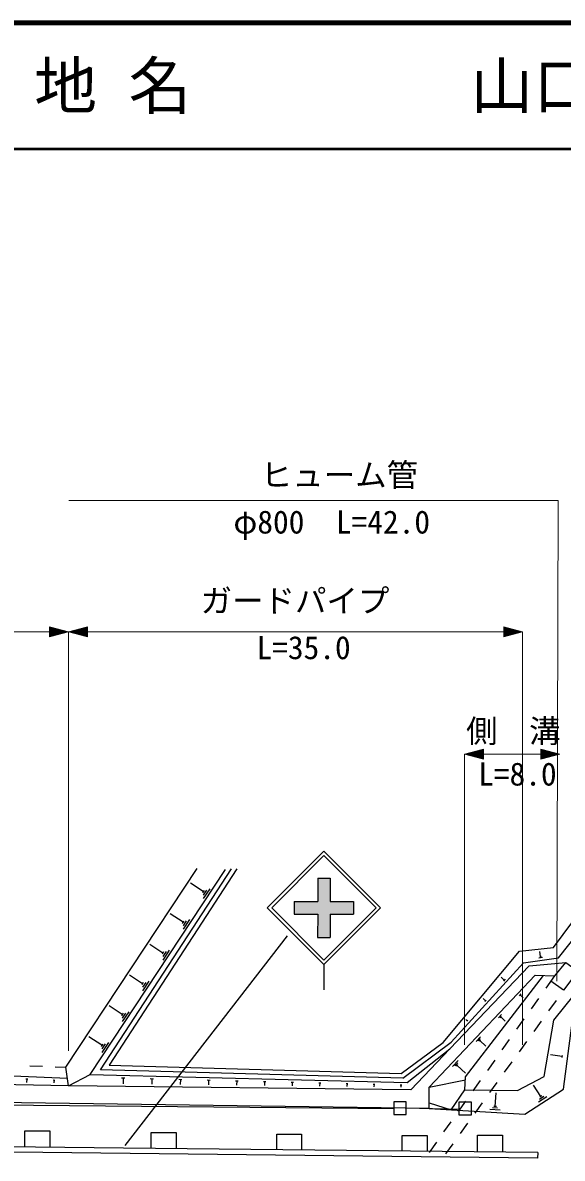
# Model space of a CAD drawing. Units: millimetres, scale not verified. Extents: x 40000 to 680000, y 20000 to 380000.
# Drawn here: x 369470 to 412333, y 289897 to 380000 of the extents above; entities that cross this region are included whole.
import ezdxf
from ezdxf.enums import TextEntityAlignment as Align

# ---------------------------------------------------------------- set-up
doc = ezdxf.new("R2010")
doc.units = ezdxf.units.MM
doc.header["$LTSCALE"] = 1000
for name, color, linetype, lineweight in [('M-BGD', 7, 'Continuous', 25), ('M-BMK-ROW', 30, 'Continuous', 25), ('M-STR-HTXT', 7, 'Continuous', 13), ('M-STR-STRC', 7, 'Continuous', 25), ('M-STR-STRD', 7, 'Continuous', 25), ('M-TTL', 2, 'Continuous', 140), ('M-TTL-LINE', 7, 'Continuous', 50)]:
    doc.layers.add(name, color=color, linetype=linetype, lineweight=lineweight)
doc.layers.add('M-TTL-TXT', color=7, linetype='Continuous')
doc.styles.add('ＭＳ ゴシック', font='')
doc.styles.get('ＭＳ ゴシック').set_extended_font_data('MS Gothic')

msp = doc.modelspace()

# ---------------------------------------------------------------- hatches: boundary and pattern name
at = {"layer": 'M-STR-STRC'}
msp.add_hatch(color=256, dxfattribs=at).paths.add_polyline_path([(391040, 310274), (392901, 310274), (392902, 312134), (393902, 312133), (393901, 310274), (395760, 310274), (395760, 309274), (393901, 309274), (393900, 307413), (392900, 307414), (392901, 309274), (391040, 309274)])

# ---------------------------------------------------------------- linework, layer by layer
at = {"layer": 'M-BGD'}
for p, q in [((372892, 297133), (383331, 312898)), ((383815, 311053), (382795, 311726)), ((383878, 311149), (383752, 310958)), ((384068, 311160), (383816, 310778)), ((384322, 311267), (383817, 310503)), ((382208, 308620), (381185, 309295)), ((382271, 308716), (382144, 308524)), ((382462, 308727), (382209, 308344)), ((382716, 308835), (382210, 308067)), ((380599, 306184), (379573, 306861)), ((381109, 306399), (380602, 305630)), ((380663, 306280), (380536, 306088)), ((380854, 306292), (380600, 305907)), ((410769, 305826), (410471, 305785)), ((410688, 305866), (410539, 305845)), ((410606, 305905), (410551, 306302)), ((410644, 305910), (410569, 305900)), ((378989, 303746), (377960, 304425)), ((379053, 303842), (378925, 303649)), ((379245, 303854), (378990, 303468)), ((379501, 303962), (378992, 303190)), ((407725, 304029), (407467, 304264)), ((407796, 304106), (407655, 303951)), ((411044, 303396), (411735, 304368)), ((408926, 302797), (409063, 302941)), ((408995, 302869), (409235, 302641)), ((377377, 301305), (376345, 301986)), ((406236, 302396), (406050, 302566)), ((406287, 302452), (406185, 302341)), ((409885, 301766), (410464, 302581)), ((411267, 301591), (411866, 302421)), ((377441, 301402), (377314, 301208)), ((377634, 301413), (377379, 301026)), ((377891, 301522), (377380, 300748)), ((407263, 301044), (407500, 301294)), ((407364, 301067), (407482, 301192)), ((407435, 301059), (407494, 301121)), ((407464, 301090), (407797, 300774)), ((408726, 300136), (409306, 300951)), ((404786, 300807), (404670, 300913)), ((404818, 300842), (404754, 300773)), ((410096, 299970), (410682, 300781)), ((375764, 298862), (374729, 299545)), ((405489, 299175), (405833, 299537)), ((405635, 299209), (405807, 299389)), ((405739, 299197), (405824, 299287)), ((405782, 299242), (406264, 298784)), ((407567, 298506), (408147, 299321)), ((408925, 298349), (409511, 299160)), ((375828, 298959), (375700, 298765)), ((376022, 298971), (375766, 298583)), ((376279, 299080), (375767, 298303)), ((403598, 297183), (404056, 297665)), ((403793, 297227), (404022, 297468)), ((406409, 296875), (406988, 297690)), ((407754, 296728), (408340, 297538)), ((412318, 297972), (411391, 298094)), ((412330, 298059), (412307, 297885)), ((352985, 297112), (373019, 296265)), ((370043, 297241), (371042, 297203)), ((372041, 297165), (372892, 297133)), ((403930, 297211), (404045, 297332)), ((403988, 297271), (404630, 296662)), ((369710, 296205), (369880, 296198)), ((369795, 296201), (369783, 295917)), ((371894, 296113), (372033, 296107)), ((371963, 296110), (371954, 295878)), ((377313, 296274), (377593, 296268)), ((377453, 296271), (377442, 295804)), ((379601, 296219), (379865, 296212)), ((379733, 296216), (379722, 295777)), ((381872, 296164), (382119, 296158)), ((381996, 296161), (381986, 295749)), ((384127, 296109), (384357, 296103)), ((384242, 296106), (384233, 295722)), ((386365, 296054), (386579, 296049)), ((386472, 296052), (386463, 295695)), ((388587, 296000), (388785, 295996)), ((388686, 295998), (388678, 295668)), ((390792, 295947), (390974, 295942)), ((390883, 295945), (390876, 295641)), ((392982, 295894), (393148, 295890)), ((393065, 295892), (393058, 295615)), ((395155, 295841), (395306, 295837)), ((395231, 295839), (395224, 295588)), ((397313, 295788), (397448, 295785)), ((397380, 295787), (397375, 295562)), ((399455, 295736), (399574, 295733)), ((399515, 295735), (399510, 295536)), ((401762, 295539), (404636, 296126)), ((405250, 295245), (405829, 296060)), ((406583, 295106), (407169, 295917)), ((410624, 294791), (410033, 295706)), ((403498, 293748), (404592, 295322)), ((407003, 294012), (407067, 295093)), ((411115, 294784), (410429, 294340)), ((410869, 294787), (410526, 294566)), ((410710, 294846), (410538, 294735)), ((352838, 294558), (401752, 293861)), ((401755, 294303), (403498, 293748)), ((404091, 293615), (404671, 294430)), ((405412, 293485), (405998, 294296)), ((407393, 293717), (406581, 293765)), ((407198, 293864), (406792, 293888)), ((407104, 294006), (406901, 294018)), ((402933, 291985), (403512, 292800)), ((404241, 291864), (404827, 292674)), ((401774, 290355), (402353, 291170)), ((403070, 290242), (403655, 291053))]:
    msp.add_line(p, q, dxfattribs=at)
for points in [[(399521, 296621), (402875, 299073), (408921, 306318), (411625, 306625), (418235, 315495), (421739, 319953), (425184, 323415), (428835, 326486), (429920, 327383), (436442, 335654)], [(399658, 296262), (403503, 299104), (409261, 305415), (412034, 305800), (422250, 318650), (425112, 321792), (428863, 325296), (430320, 326491), (437659, 335623)], [(401752, 293852), (409344, 293401), (412417, 295388), (413079, 300444), (416820, 305507), (419080, 308091), (420425, 310985), (424180, 316682), (430992, 324981)], [(404592, 295322), (408776, 295274), (410892, 296380), (411666, 300858), (416593, 306979), (418601, 309708), (425044, 319073), (425886, 319891), (424180, 316682)], [(373108, 295657), (374839, 296535), (385588, 312823)], [(399658, 296262), (375657, 296924), (386065, 312851)], [(386484, 312859), (376347, 297276), (399521, 296621)], [(403389, 298584), (409700, 305170), (412609, 305435)], [(411735, 304368), (412609, 305435), (413572, 304749), (412423, 303242), (411434, 303945)], [(401752, 293852), (401762, 295539), (410188, 304417), (411735, 304368)], [(404592, 295322), (404648, 296360), (410838, 304397)], [(374839, 296535), (400011, 295923), (403389, 298584), (400311, 295326), (373108, 295657), (372892, 297133)], [(373108, 295657), (352161, 296037), (350049, 296771), (315909, 295966), (300522, 295728), (295428, 296842)], [(369640, 290785), (369640, 292066), (371617, 292066), (371617, 290762)], [(379688, 290671), (379688, 291938), (381665, 291938), (381665, 290651)], [(389652, 290569), (389652, 291822), (391629, 291822), (391629, 290549)], [(399609, 290467), (399609, 291707), (401586, 291707), (401586, 290447)], [(405604, 290406), (405604, 291732), (407581, 291732), (407581, 290386)]]:
    msp.add_lwpolyline(points, dxfattribs=at)
at = {"layer": 'M-BMK-ROW'}
for p, q in [((364416, 294162), (398942, 293850)), ((399942, 294376), (398942, 294376)), ((398942, 294376), (398942, 293376)), ((399942, 293376), (399942, 294376)), ((399942, 293910), (404108, 293796)), ((405108, 294352), (404108, 294352)), ((404108, 294352), (404108, 293352)), ((405108, 293352), (405108, 294352)), ((398942, 293376), (399942, 293376)), ((404108, 293352), (405108, 293352))]:
    msp.add_line(p, q, dxfattribs=at)
at = {"layer": 'M-STR-HTXT'}
for p, q in [((66854, 331669), (371613, 331669)), ((373113, 331669), (371613, 332071)), ((371613, 332071), (371613, 331267)), ((371913, 331990), (371613, 331990)), ((371613, 331910), (372213, 331910)), ((372513, 331830), (371613, 331830)), ((371613, 331749), (372813, 331749)), ((373113, 331669), (371613, 331267)), ((373113, 331669), (371613, 331669)), ((371613, 331588), (372813, 331588)), ((373113, 331669), (374613, 332071)), ((373113, 298431), (373113, 331669)), ((373113, 331669), (374613, 331267)), ((373113, 331669), (374613, 331669)), ((374613, 331749), (373413, 331749)), ((374613, 331588), (373413, 331588)), ((373713, 331830), (374613, 331830)), ((374613, 331910), (374013, 331910)), ((374313, 331990), (374613, 331990)), ((374613, 331267), (374613, 332071)), ((374613, 331669), (407675, 331669)), ((409175, 331669), (407675, 332071)), ((407675, 332071), (407675, 331267)), ((407975, 331990), (407675, 331990)), ((407675, 331910), (408275, 331910)), ((408575, 331830), (407675, 331830)), ((407675, 331749), (408875, 331749)), ((409175, 331669), (407675, 331267)), ((409175, 331669), (407675, 331669)), ((407675, 331588), (408875, 331588)), ((409175, 331669), (409175, 298893)), ((372513, 331508), (371613, 331508)), ((371613, 331428), (372213, 331428)), ((371913, 331347), (371613, 331347)), ((373713, 331508), (374613, 331508)), ((374613, 331428), (374013, 331428)), ((374313, 331347), (374613, 331347)), ((408575, 331508), (407675, 331508)), ((407675, 331428), (408275, 331428)), ((407975, 331347), (407675, 331347)), ((404565, 321963), (406065, 322365)), ((404565, 321963), (406065, 321561)), ((404565, 321963), (406065, 321963)), ((404565, 321963), (404565, 298901)), ((406065, 322044), (404865, 322044)), ((406065, 321883), (404865, 321883)), ((405165, 322124), (406065, 322124)), ((405165, 321802), (406065, 321802)), ((406065, 322204), (405465, 322204)), ((406065, 321722), (405465, 321722)), ((405765, 322285), (406065, 322285)), ((406065, 321561), (406065, 322365)), ((410639, 321963), (406065, 321963)), ((412139, 321963), (410639, 322365)), ((410639, 322365), (410639, 321561)), ((410939, 322285), (410639, 322285)), ((410639, 322204), (411239, 322204)), ((411539, 322124), (410639, 322124)), ((410639, 322044), (411839, 322044)), ((412139, 321963), (410639, 321561)), ((412139, 321963), (410639, 321963)), ((410639, 321883), (411839, 321883)), ((411539, 321802), (410639, 321802)), ((410639, 321722), (411239, 321722)), ((405765, 321642), (406065, 321642)), ((410939, 321642), (410639, 321642))]:
    msp.add_line(p, q, dxfattribs=at)
msp.add_lwpolyline([(373147, 342081), (411992, 342081), (411899, 303964)], dxfattribs=at)
at = {"layer": 'M-STR-STRC'}
for p, q in [((388900, 309774), (393400, 314274)), ((389254, 309774), (393400, 313920)), ((397900, 309773), (393400, 314274)), ((397547, 309773), (393400, 313920)), ((392902, 312134), (392901, 310274)), ((392902, 312134), (393902, 312133)), ((393902, 312133), (393901, 310274)), ((391040, 310274), (391040, 309274)), ((391040, 310274), (392901, 310274)), ((393901, 310274), (395760, 310274)), ((395760, 310274), (395760, 309274)), ((388900, 309774), (393400, 305273)), ((389254, 309774), (393400, 305627)), ((391040, 309274), (392901, 309274)), ((392901, 309274), (392900, 307414)), ((393400, 305627), (397547, 309773)), ((393400, 305273), (397900, 309773)), ((393901, 309274), (393900, 307413)), ((393901, 309274), (395760, 309274)), ((377608, 290913), (390492, 307554)), ((392900, 307414), (393900, 307413)), ((393400, 305273), (393400, 303273))]:
    msp.add_line(p, q, dxfattribs=at)
at = {"layer": 'M-STR-STRD'}
for points in [[(410377, 290357), (377476, 290694), (328453, 291262), (194256, 293287), (138181, 294249), (108611, 294824)], [(410377, 290357), (410374, 289897), (297065, 291200), (208772, 292622)]]:
    msp.add_lwpolyline(points, dxfattribs=at)
at = {"layer": 'M-TTL'}
msp.add_line((680000, 380000), (40000, 380000), dxfattribs=at)
at = {"layer": 'M-TTL-LINE'}
msp.add_line((40000, 370000), (680000, 370000), dxfattribs=at)

# ---------------------------------------------------------------- texts
at = {"layer": 'M-STR-HTXT', "style": 'ＭＳ ゴシック'}
for s, p in [('ヒューム管', (394629, 342650)), ('φ800\u3000L=42.0', (394020, 338917)), ('ガードパイプ', (391099, 332669)), ('L=35.0', (391782, 328950)), ('側\u3000溝', (408441, 322329)), ('L=8.0', (408766, 318921))]:
    msp.add_text(s, height=1833, dxfattribs=at).set_placement(p, align=Align.BOTTOM_CENTER)
at = {"layer": 'M-TTL-TXT', "style": 'ＭＳ ゴシック'}
for s, p in [('地 名', (370380, 375000)), ('山口市阿知須飛石', (405024, 375000))]:
    msp.add_text(s, height=3666, dxfattribs=at).set_placement(p, align=Align.MIDDLE_LEFT)

doc.saveas('drawing.dxf')
